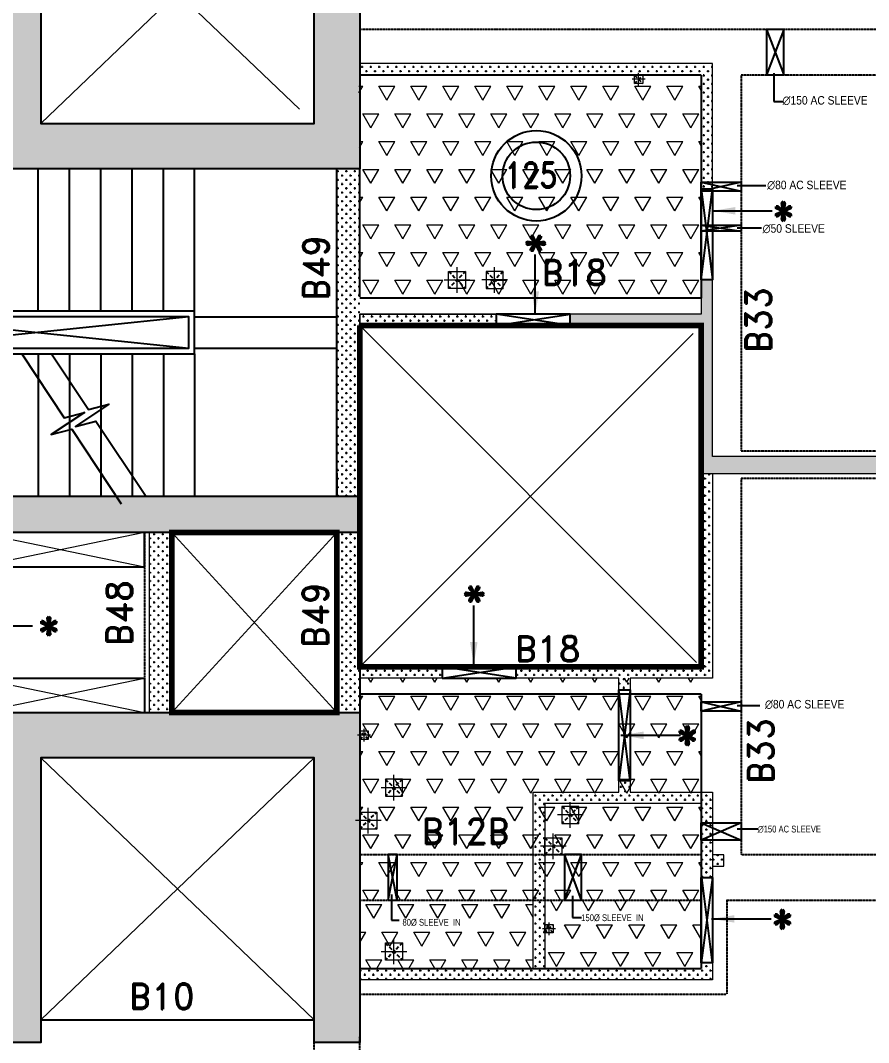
# Model space of a CAD drawing. Header units: millimetres. Extents: x 2061841 to 105821645, y -77612 to 48520811.
# Drawn here: x 2452375 to 2459825, y 14425 to 23405 of the extents above; entities that cross this region are included whole.
import ezdxf

# ---------------------------------------------------------------- set-up
doc = ezdxf.new("R2010")
doc.units = ezdxf.units.MM
doc.header["$LTSCALE"] = 10
doc.header["$MEASUREMENT"] = 0
for name, pattern in [('$0$HIDDEN', [0.375, 0.25, -0.125]), ('HIDDEN2', [4.7625, 3.175, -1.5875]), ('Typical & Refuge$0$HIDDEN', [0.375, 0.25, -0.125])]:
    doc.linetypes.add(name, pattern=pattern)
for name, color, linetype, lineweight in [('0-PL-DP CUTOUT', 32, 'Continuous', 9), ('s-opening text', 4, 'Continuous', 9), ('vin nonstrwall', 3, 'Continuous', 9), ('VIN SUNK HATCH', 8, 'Continuous', 0), ('VIN-OPENING', 6, 'Continuous', 9), ('VIN_COLUMN HATCH', 33, 'Continuous', 20), ('VIN_CUT OUT', 6, 'Continuous', 9)]:
    doc.layers.add(name, color=color, linetype=linetype, lineweight=lineweight)
for name, color, linetype in [('A-Arrows', 8, 'Continuous'), ('A-Beam-1', 2, 'Continuous'), ('A-Comments', 30, 'Continuous'), ('A-FLOR-HIDN', 8, 'HIDDEN2'), ('A-HATCH', 8, 'Continuous'), ('BEAM NO', 2, 'Continuous'), ('S-OPENING', 6, 'Continuous'), ('SLEEVE 150 NEW', 51, 'Continuous'), ('Typical & Refuge$0$A-Plan-CutCross', 8, 'Typical & Refuge$0$HIDDEN'), ('Typical & Refuge$0$A-Plan-Railing', 6, 'Continuous'), ('Typical & Refuge$0$A-Plan-Stair', 8, 'Continuous'), ('VIN_BEAM', 4, 'Continuous'), ('VIN_COLUMN', 1, 'Continuous'), ('VIN_SLAB THK', 2, 'Continuous')]:
    doc.layers.add(name, color=color, linetype=linetype)
doc.styles.add('200', font='romand.shx', dxfattribs={"width": 0.8, "height": 225})
doc.styles.add('IMR', font='arial.ttf', dxfattribs={"width": 0.8, "height": 300})
doc.styles.add('KCP', font='', dxfattribs={"width": 0.9, "height": 200})
doc.styles.add('MAH', font='romand.shx', dxfattribs={"height": 210})
doc.styles.add('RT', font='romant.shx', dxfattribs={"height": 250})
doc.styles.add('ST', font='romand.shx', dxfattribs={"height": 4})
doc.styles.add('WD-50', font='ARIALN.TTF', dxfattribs={"height": 150})
doc.styles.get('KCP').set_extended_font_data('Bahnschrift')
doc.dimstyles.new('GR1', dxfattribs={"dimtxt": 225, "dimasz": 125, "dimexe": 125, "dimexo": 100, "dimgap": 50, "dimtad": 1, "dimdec": 0, "dimzin": 3, "dimdsep": 46, "dimtxsty": '200', "dimblk1": 'OBLIQUE', "dimblk2": 'OBLIQUE', "dimsah": 1, "dimcen": 0.0625, "dimdle": 125, "dimclrd": 3, "dimclre": 3, "dimclrt": 2, "dimadec": 0, "dimazin": 0, "dimtfac": 1, "dimtdec": 0, "dimtix": 1, "dimtmove": 0, "dimatfit": 3, "dimfxl": 1, "dimtolj": 1, "dimtzin": 0, "dimarcsym": 0})
doc.dimstyles.new('wd-50', dxfattribs={"dimtxt": 90, "dimasz": 50, "dimexe": 35, "dimexo": 50, "dimgap": 25, "dimtad": 1, "dimrnd": 5, "dimzin": 12, "dimdsep": 46, "dimtxsty": 'WD-50', "dimblk": 'ARCHTICK', "dimblk2": 'ARCHTICK', "dimcen": 50, "dimdle": 35, "dimclrd": 5, "dimclre": 5, "dimclrt": 4, "dimadec": 0, "dimazin": 0, "dimtfac": 1, "dimtmove": 1, "dimatfit": 2, "dimfxl": 1, "dimtolj": 1, "dimtzin": 12, "dimlwd": -1, "dimlwe": -1, "dimarcsym": 0})
pattern_1 = [(60, (1672873.74, -43545.7), (-140.625, 243.569645), [140.625, -140.625]), (120, (1672873.74, -43545.7), (-281.25, 2e-07), [140.625, -140.625]), (0, (1672803.42, -43423.93), (140.625, 243.569645), [140.625, -140.625])]
pattern_2 = [(0, (-3646.26, 480.236), (37.5, 37.5), [18.75, -56.25]), (90, (-3636.886, 470.86), (-37.5, 37.5), [18.75, -56.25])]

# ---------------------------------------------------------------- blocks, each defined once
blk = doc.blocks.new('_Oblique')
at = {"color": 0, "linetype": 'ByBlock', "lineweight": -2}
blk.add_line((-0.5, -0.5), (0.5, 0.5), dxfattribs=at)
blk = doc.blocks.new('_ArchTick')
at = {"color": 0, "linetype": 'ByBlock', "const_width": 0.15}
blk.add_lwpolyline([(-0.5, -0.5), (0.5, 0.5)], dxfattribs=at)

msp = doc.modelspace()

# ---------------------------------------------------------------- hatches: boundary and pattern name
at = {"layer": 'A-Comments'}
h = msp.add_hatch(dxfattribs=at)
h.set_pattern_fill('HONEY', color=81, scale=200)
h.set_pattern_definition([(0, (-2791199.454, -285881.068), (37.5, 21.650635095), [25, -50]), (120, (-2791199.454, -285881.068), (-37.5, 21.650635095), [25, -50]), (60, (-2791199.454, -285881.068), (8e-15, 43.30127019), [-50, 25])])
edge = h.paths.add_edge_path()
edge.add_line((2452650.5, 38975.2), (2452750.5, 38975.2))
edge.add_line((2452750.5, 38975.2), (2452750.5, 40275.2))
edge.add_arc((2453150.5, 40275.2), 400, 89.99999, 179.99991, ccw=False)
edge.add_line((2453150.5, 40675.2), (2464305.5, 40675.2))
edge.add_arc((2464305.5, 39775.2), 900, 0, 90, ccw=False)
edge.add_line((2465205.5, 39775.2), (2465205.5, 22925.2))
edge.add_line((2465205.5, 22925.2), (2465305.5, 22925.2))
edge.add_line((2465305.5, 22925.2), (2465305.5, 39775.2))
edge.add_arc((2464305.5, 39775.2), 1000, 0, 90)
edge.add_line((2464305.5, 40775.2), (2453150.5, 40775.2))
edge.add_arc((2453150.5, 40275.2), 500, 90, 179.99992)
edge.add_line((2452650.5, 40275.2), (2452650.5, 38975.2))
h = msp.add_hatch(dxfattribs=at)
h.set_pattern_fill('HONEY', color=81, scale=200)
h.set_pattern_definition([(0, (-2791199.454, -285881.068), (37.5, 21.650635095), [25, -50]), (120, (-2791199.454, -285881.068), (-37.5, 21.650635095), [25, -50]), (60, (-2791199.454, -285881.068), (8e-15, 43.30127019), [-50, 25])])
edge = h.paths.add_edge_path()
edge.add_line((2452650.5, 38975.2), (2452750.5, 38975.2))
edge.add_line((2452750.5, 38975.2), (2452750.5, 40275.2))
edge.add_arc((2453150.5, 40275.2), 400, 89.99999, 179.99991, ccw=False)
edge.add_line((2453150.5, 40675.2), (2464305.5, 40675.2))
edge.add_arc((2464305.5, 39775.2), 900, 0, 90, ccw=False)
edge.add_line((2465205.5, 39775.2), (2465205.5, 22925.2))
edge.add_line((2465205.5, 22925.2), (2465305.5, 22925.2))
edge.add_line((2465305.5, 22925.2), (2465305.5, 39775.2))
edge.add_arc((2464305.5, 39775.2), 1000, 0, 90)
edge.add_line((2464305.5, 40775.2), (2453150.5, 40775.2))
edge.add_arc((2453150.5, 40275.2), 500, 90, 179.99992)
edge.add_line((2452650.5, 40275.2), (2452650.5, 38975.2))
h = msp.add_hatch(dxfattribs=at)
h.set_pattern_fill('HONEY', color=8, scale=200)
h.set_pattern_definition([(0, (-2567435.446, -190624.363), (37.5, 21.65063509), [25, -50]), (120, (-2567435.446, -190624.363), (-37.5, 21.65063509), [25, -50]), (60, (-2567435.446, -190624.363), (8e-15, 43.30127019), [-50, 25])])
h.paths.add_polyline_path([(2455255.5, 2200.3), (2455355.5, 2200.3), (2455355.5, 1175.2, 0.414213), (2455755.5, 775.2), (2464305.5, 775.2, 0.414214), (2465205.5, 1675.2), (2465205.5, 22925.2), (2465305.5, 22925.2), (2465305.5, 1675.2, -0.414214), (2464305.5, 675.2), (2455755.5, 675.2, -0.414213), (2455255.5, 1175.2)])
at = {"layer": 'vin nonstrwall'}
h = msp.add_hatch(dxfattribs=at)
h.set_pattern_fill('CROSS', color=256, scale=150)
h.set_pattern_definition([(0, (-24131.92, 22922.31), (37.5, 37.5), [18.75, -56.25]), (90, (-24122.545, 22912.936), (-37.5, 37.5), [18.75, -56.25])])
h.paths.add_polyline_path([(2458455.5, 21925.3), (2458455.5, 23025.3), (2455355.5, 23025.3), (2455355.5, 22925.3), (2458355.5, 22925.3), (2458355.5, 21925.3), (2458455.5, 21925.3)])
h = msp.add_hatch(dxfattribs=at)
h.set_pattern_fill('CROSS', color=256, scale=150)
h.set_pattern_definition(pattern_2)
h.paths.add_polyline_path([(2455355.5, 19225.3), (2455155.5, 19225.3), (2455155.5, 22100.3), (2455355.5, 22100.3)])
h = msp.add_hatch(dxfattribs=at)
h.set_pattern_fill('CROSS', color=256, scale=150)
h.set_pattern_definition(pattern_2)
h.paths.add_polyline_path([(2463410.5, 20175.3), (2463410.5, 19575.3), (2458455.5, 19575.3), (2458455.5, 20825.3), (2458455.5, 20825.3), (2458455.5, 21125.3), (2458355.5, 21125.3), (2458355.5, 20825.3), (2457200.5, 20825.3), (2457200.5, 20725.3), (2458355.5, 20725.3), (2458355.5, 19425.3), (2463510.5, 19425.3), (2463510.5, 20175.3)])
h = msp.add_hatch(dxfattribs=at)
h.set_pattern_fill('CROSS', color=256, scale=150)
h.set_pattern_definition(pattern_2)
h.paths.add_polyline_path([(2455355.5, 20725.3), (2456550.5, 20725.3), (2456550.5, 20825.3), (2455355.5, 20825.3), (2455355.5, 20725.3)])
h = msp.add_hatch(dxfattribs=at)
h.set_pattern_fill('CROSS', color=256, scale=150)
h.set_pattern_definition(pattern_2)
h.paths.add_polyline_path([(2458355.5, 19425.3), (2458455.5, 19425.3), (2458455.5, 17625.3), (2457730.5, 17625.3), (2457730.5, 17525.3), (2457630.5, 17525.3), (2457630.5, 17625.3), (2456730.5, 17625.3), (2456730.5, 17725.3), (2458355.5, 17725.3)])
h = msp.add_hatch(dxfattribs=at)
h.set_pattern_fill('CROSS', color=256, scale=150)
h.set_pattern_definition(pattern_2)
h.paths.add_polyline_path([(2453505.5, 17325.3), (2453705.5, 17325.3), (2453705.5, 18905.3), (2453505.5, 18905.3)])
h = msp.add_hatch(dxfattribs=at)
h.set_pattern_fill('CROSS', color=256, scale=150)
h.set_pattern_definition(pattern_2)
h.paths.add_polyline_path([(2455155.5, 17325.3), (2455355.5, 17325.3), (2455355.5, 18905.3), (2455155.5, 18905.3)])
h = msp.add_hatch(dxfattribs=at)
h.set_pattern_fill('CROSS', color=256, scale=150)
h.set_pattern_definition(pattern_2)
h.paths.add_polyline_path([(2455355.5, 17725.3), (2456080.5, 17725.3), (2456080.5, 17625.3), (2455355.5, 17625.3)])
h = msp.add_hatch(dxfattribs=at)
h.set_pattern_fill('CROSS', color=256, scale=150)
h.set_pattern_definition([(0, (-40796.55, 68383.67), (37.5, 37.5), [18.75, -56.25]), (90, (-40787.174, 68374.296), (-37.5, 37.5), [18.75, -56.25])])
h.paths.add_polyline_path([(2455355.5, 14975.3), (2455355.5, 15075.3), (2456880.5, 15075.3), (2456880.5, 16625.3), (2457630.5, 16625.3), (2457630.5, 16725.3), (2457730.5, 16725.3), (2457730.5, 16625.3), (2458455.5, 16625.3), (2458455.5, 16075.3), (2458455.4, 16075.3), (2458455.4, 15975.3), (2458455.5, 15975.3), (2458455.5, 15875.2), (2458355.5, 15875.2), (2458355.5, 16525.3), (2456980.5, 16525.3), (2456980.5, 15075.3), (2458355.5, 15075.3), (2458355.5, 15125.3), (2458455.5, 15125.3), (2458455.5, 14975.3)])
h = msp.add_hatch(dxfattribs=at)
h.set_pattern_fill('CROSS', color=256, scale=150)
h.set_pattern_definition([(0, (-25546.553, 68383.635), (37.5, 37.5), [18.75, -56.25]), (90, (-25537.178, 68374.26), (-37.5, 37.5), [18.75, -56.25])])
h.paths.add_polyline_path([(2458455.5, 15975.3), (2458555.4, 15975.3), (2458555.4, 16075.3), (2458455.5, 16075.3), (2458455.5, 15975.3)])
at = {"layer": 'VIN SUNK HATCH'}
h = msp.add_hatch(dxfattribs=at)
h.set_pattern_fill('TRIANG', color=8, scale=750, angle=180)
h.set_pattern_definition(pattern_1)
edge = h.paths.add_edge_path()
edge.add_line((2458355.5, 22925.3), (2455347, 22922.4))
edge.add_line((2455347, 22922.4), (2455364, 20977.2))
edge.add_line((2455364, 20977.2), (2458355.5, 20971.2))
edge.add_line((2458355.5, 20971.2), (2458355.5, 22916.7))
h = msp.add_hatch(dxfattribs=at)
h.set_pattern_fill('TRIANG', color=8, scale=750, angle=180)
h.set_pattern_definition(pattern_1)
h.paths.add_polyline_path([(2458355.5, 15675.3), (2458355.5, 17626.4), (2455355.4, 17626.1), (2455372.4, 15675.3)])
h = msp.add_hatch(dxfattribs=at)
h.set_pattern_fill('TRIANG', color=8, scale=750)
h.set_pattern_definition([(60, (847994.49, -195658), (-140.625, 243.569645), [140.625, -140.625]), (120, (847994.49, -195658), (-281.25, 2e-07), [140.625, -140.625]), (0, (847924.17, -195536.22), (140.625, 243.569645), [140.625, -140.625])])
h.paths.add_polyline_path([(2455355.5, 15676.4), (2456880.5, 15676.4), (2456880.5, 15427.7), (2456880.5, 15075.3), (2455355.5, 15075.3)])
h = msp.add_hatch(dxfattribs=at)
h.set_pattern_fill('TRIANG', color=8, scale=750)
h.set_pattern_definition([(60, (9928.74, 480.24), (-140.625, 243.569645), [140.625, -140.625]), (120, (9928.74, 480.24), (-281.25, 2e-07), [140.625, -140.625]), (0, (9858.43, 602.02), (140.625, 243.569645), [140.625, -140.625])])
h.paths.add_polyline_path([(2458355.5, 15075.3), (2456980.5, 15075.3), (2456980.5, 15676.4), (2458355.5, 15676.4)])
at = {"layer": 'VIN_COLUMN HATCH'}
h = msp.add_hatch(color=256, dxfattribs=at)
h.dxf.hatch_style = 1
h.paths.add_polyline_path([(2455355.5, 25000.3), (2455355.5, 22100.3), (2452155.5, 22100.3), (2452155.5, 25000.3), (2452555.5, 25000.3), (2452555.5, 22500.3), (2454955.5, 22500.3), (2454955.5, 25000.3)])
h = msp.add_hatch(color=256, dxfattribs=at)
h.dxf.hatch_style = 1
h.paths.add_polyline_path([(2455355.5, 19225.3), (2455355.5, 18905.3), (2451905.5, 18905.3), (2451905.5, 19025.3), (2451755.5, 19025.3), (2451755.5, 19225.3)])
h = msp.add_hatch(color=256, dxfattribs=at)
h.dxf.hatch_style = 1
h.paths.add_polyline_path([(2452155.5, 14425.3), (2452155.5, 17325.3), (2455355.5, 17325.3), (2455355.5, 14425.3), (2454955.5, 14425.3), (2454955.5, 16925.3), (2452555.5, 16925.3), (2452555.5, 14425.3)])

# ---------------------------------------------------------------- linework, layer by layer
at = {"layer": '0-PL-DP CUTOUT', "color": 32, "ltscale": 15, "extrusion": (-2.01816e-08, 8.41183e-09, 1)}
for p, q in [((2457805.5, 22831.5, -643584.3), (2457805.5, 22944, -643584.3)), ((2457861.7, 22887.7, -643584.3), (2457749.2, 22887.7, -643584.3)), ((2455430.5, 16262.8, -643584.3), (2455430.5, 16487.8, -643584.3)), ((2455543, 16375.3, -643584.3), (2455318, 16375.3, -643584.3)), ((2457055.5, 16037.8, -643584.3), (2457055.5, 16262.8, -643584.3)), ((2457168, 16150.3, -643584.3), (2456943, 16150.3, -643584.3))]:
    msp.add_line(p, q, dxfattribs=at)
at = {"layer": '0-PL-DP CUTOUT', "color": 32, "ltscale": 15, "extrusion": (8.41183e-09, 2.01816e-08, 1)}
for p, q in [((2456210.5, 21012.7, -643584.3), (2456210.5, 21237.7, -643584.3)), ((2456098, 21125.2, -643584.3), (2456323, 21125.2, -643584.3)), ((2455655.5, 15112.8, -643584.3), (2455655.5, 15337.8, -643584.3)), ((2455543, 15225.3, -643584.3), (2455768, 15225.3, -643584.3))]:
    msp.add_line(p, q, dxfattribs=at)
at = {"layer": '0-PL-DP CUTOUT', "color": 32, "ltscale": 15, "extrusion": (-8.41183e-09, 2.01816e-08, 1)}
for p, q in [((2456539.9, 21012.7, -643584.3), (2456539.9, 21237.7, -643584.3)), ((2456652.4, 21125.2, -643584.3), (2456427.4, 21125.2, -643584.3)), ((2455655.5, 16552, -643584.3), (2455655.5, 16777, -643584.3)), ((2455768, 16664.5, -643584.3), (2455543, 16664.5, -643584.3)), ((2457205.5, 16312.7, -643584.3), (2457205.5, 16537.7, -643584.3)), ((2457318, 16425.2, -643584.3), (2457093, 16425.2, -643584.3))]:
    msp.add_line(p, q, dxfattribs=at)
at = {"layer": '0-PL-DP CUTOUT', "color": 32, "ltscale": 15, "extrusion": (-8.41183e-09, -2.01816e-08, 1)}
for p, q in [((2455393, 17181.5, -643584.3), (2455393, 17069, -643584.3)), ((2455449.2, 17125.3, -643584.3), (2455336.7, 17125.3, -643584.3)), ((2457018, 15481.5, -643584.3), (2457018, 15369, -643584.3)), ((2457074.2, 15425.3, -643584.3), (2456961.7, 15425.3, -643584.3))]:
    msp.add_line(p, q, dxfattribs=at)
at = {"layer": '0-PL-DP CUTOUT', "color": 32, "extrusion": (-2.01816e-08, 8.41183e-09, 1), "elevation": -643584.3}
for points in [[(2457768, 22925.2), (2457843, 22925.2), (2457843, 22850.2), (2457768, 22850.2)], [(2455355.5, 16450.3), (2455505.5, 16450.3), (2455505.5, 16300.3), (2455355.5, 16300.3)], [(2456980.5, 16225.3), (2457130.5, 16225.3), (2457130.5, 16075.3), (2456980.5, 16075.3)]]:
    msp.add_lwpolyline(points, close=True, dxfattribs=at)
at = {"layer": '0-PL-DP CUTOUT', "color": 32, "extrusion": (8.41183e-09, 2.01816e-08, 1), "elevation": -643584.3}
for points in [[(2456285.5, 21200.3), (2456285.5, 21050.3), (2456135.5, 21050.3), (2456135.5, 21200.3)], [(2455730.5, 15300.3), (2455730.5, 15150.3), (2455580.5, 15150.3), (2455580.5, 15300.3)]]:
    msp.add_lwpolyline(points, close=True, dxfattribs=at)
at = {"layer": '0-PL-DP CUTOUT', "color": 32, "extrusion": (-8.41183e-09, 2.01816e-08, 1), "elevation": -643584.3}
for points in [[(2456464.9, 21200.3), (2456464.9, 21050.3), (2456614.9, 21050.3), (2456614.9, 21200.3)], [(2455580.5, 16739.5), (2455580.5, 16589.5), (2455730.5, 16589.5), (2455730.5, 16739.5)], [(2457130.5, 16500.2), (2457130.5, 16350.2), (2457280.5, 16350.2), (2457280.5, 16500.2)]]:
    msp.add_lwpolyline(points, close=True, dxfattribs=at)
at = {"layer": '0-PL-DP CUTOUT', "color": 32, "extrusion": (-8.41183e-09, -2.01816e-08, 1), "elevation": -643584.3}
for points in [[(2455355.5, 17087.8), (2455355.5, 17162.8), (2455430.5, 17162.8), (2455430.5, 17087.8)], [(2456980.5, 15387.8), (2456980.5, 15462.8), (2457055.5, 15462.8), (2457055.5, 15387.8)]]:
    msp.add_lwpolyline(points, close=True, dxfattribs=at)
at = {"layer": 'A-Arrows', "color": 3, "elevation": -643584.3}
for points in [[(2452387.1, 20475.3), (2452759.2, 19914.2), (2452938.6, 19961.2), (2452646.2, 19767.2), (2452825.6, 19814.2), (2453260.5, 19158.4)], [(2452647, 20475.3), (2452971.6, 19985.9), (2453151, 20032.8), (2452858.5, 19838.9), (2453037.9, 19885.8), (2453472.9, 19230)]]:
    msp.add_lwpolyline(points, dxfattribs=at)
at = {"layer": 'A-Beam-1'}
msp.add_line((2453465.5, 17625.3, -643584.3), (2453465.5, 17325.3, -643584.3), dxfattribs=at)
at = {"layer": 'A-FLOR-HIDN', "color": 32, "extrusion": (-2.01816e-08, 8.41183e-09, 1)}
for p, q in [((2457768, 22925.2, -643584.3), (2457843, 22850.2, -643584.3)), ((2457768, 22850.2, -643584.3), (2457843, 22925.2, -643584.3)), ((2455355.5, 16450.3, -643584.3), (2455505.5, 16300.3, -643584.3)), ((2455355.5, 16300.3, -643584.3), (2455505.5, 16450.3, -643584.3)), ((2456980.5, 16225.3, -643584.3), (2457130.5, 16075.3, -643584.3)), ((2456980.5, 16075.3, -643584.3), (2457130.5, 16225.3, -643584.3))]:
    msp.add_line(p, q, dxfattribs=at)
at = {"layer": 'A-FLOR-HIDN', "color": 32, "extrusion": (8.41183e-09, 2.01816e-08, 1)}
for p, q in [((2456285.5, 21200.2, -643584.3), (2456135.5, 21050.2, -643584.3)), ((2456135.5, 21200.2, -643584.3), (2456285.5, 21050.2, -643584.3)), ((2455730.5, 15300.3, -643584.3), (2455580.5, 15150.3, -643584.3)), ((2455580.5, 15300.3, -643584.3), (2455730.5, 15150.3, -643584.3))]:
    msp.add_line(p, q, dxfattribs=at)
at = {"layer": 'A-FLOR-HIDN', "color": 32, "extrusion": (-8.41183e-09, 2.01816e-08, 1)}
for p, q in [((2456464.9, 21200.2, -643584.3), (2456614.9, 21050.2, -643584.3)), ((2456614.9, 21200.2, -643584.3), (2456464.9, 21050.2, -643584.3)), ((2455580.5, 16739.5, -643584.3), (2455730.5, 16589.5, -643584.3)), ((2455730.5, 16739.5, -643584.3), (2455580.5, 16589.5, -643584.3)), ((2457130.5, 16500.2, -643584.3), (2457280.5, 16350.2, -643584.3)), ((2457280.5, 16500.2, -643584.3), (2457130.5, 16350.2, -643584.3))]:
    msp.add_line(p, q, dxfattribs=at)
at = {"layer": 'A-FLOR-HIDN', "color": 32, "extrusion": (-8.41183e-09, -2.01816e-08, 1)}
for p, q in [((2455355.5, 17087.8, -643584.3), (2455430.5, 17162.8, -643584.3)), ((2455430.5, 17087.8, -643584.3), (2455355.5, 17162.8, -643584.3)), ((2456980.5, 15387.8, -643584.3), (2457055.5, 15462.8, -643584.3)), ((2457055.5, 15387.8, -643584.3), (2456980.5, 15462.8, -643584.3))]:
    msp.add_line(p, q, dxfattribs=at)
at = {"layer": 'A-HATCH', "const_width": 50, "elevation": -643584.3}
for points in [[(2455355.5, 20725.5), (2458355.5, 20725.3), (2458355.5, 17725.3), (2455355.5, 17725.3), (2455355.5, 20725.3)], [(2453705.5, 17325.3), (2453705.5, 18905.3), (2455155.5, 18905.3), (2455155.5, 17325.3), (2453705.5, 17325.3)]]:
    msp.add_lwpolyline(points, dxfattribs=at)
at = {"layer": 'S-OPENING'}
for p, q in [((2458355.5, 21925.3, -643584.3), (2458455.5, 21125.3, -643584.3)), ((2458355.5, 21125.3, -643584.3), (2458455.5, 21925.3, -643584.3)), ((2457205.5, 20725.3, -643584.3), (2456555.5, 20825.3, -643584.3)), ((2456555.5, 20725.3, -643584.3), (2457205.5, 20825.3, -643584.3)), ((2456080.5, 17625.3, -643584.3), (2456730.5, 17725.3, -643584.3)), ((2456730.5, 17625.3, -643584.3), (2456080.5, 17725.3, -643584.3)), ((2452005.5, 17625.3, -643584.3), (2453465.5, 17625.3, -643584.3)), ((2457730.5, 16725.3, -643584.3), (2457630.5, 17525.3, -643584.3)), ((2457730.5, 17525.3, -643584.3), (2457630.5, 16725.3, -643584.3)), ((2458455.5, 15875.2, -643584.3), (2458355.5, 15125.3, -643584.3)), ((2458455.5, 15125.3, -643584.3), (2458361.7, 15875.2, -643584.3))]:
    msp.add_line(p, q, dxfattribs=at)
at = {"layer": 'S-OPENING', "elevation": -643584.3}
for points in [[(2458355.5, 21925.3), (2458455.5, 21925.3), (2458455.5, 21125.3), (2458355.5, 21125.3)], [(2456555.5, 20725.3), (2457205.5, 20725.3), (2457205.5, 20825.3), (2456555.5, 20825.3)], [(2452005.5, 18605.3), (2453465.5, 18605.3), (2453465.5, 18905.3), (2452005.5, 18905.3)], [(2456080.5, 17625.3), (2456730.5, 17625.3), (2456730.5, 17725.3), (2456080.5, 17725.3)], [(2457630.5, 17525.3), (2457730.5, 17525.3), (2457730.5, 16725.3), (2457630.5, 16725.3)], [(2458355.5, 15875.2), (2458455.5, 15875.2), (2458455.5, 15125.3), (2458355.5, 15125.3)]]:
    msp.add_lwpolyline(points, close=True, dxfattribs=at)
at = {"layer": 'SLEEVE 150 NEW'}
for p, q in [((2459079.7, 23326.2, -643584.3), (2458929.7, 23326.2, -643584.3)), ((2458929.7, 23326.2, -643584.3), (2459079.7, 22926.2, -643584.3)), ((2459079.7, 23326.2, -643584.3), (2458929.7, 22926.2, -643584.3)), ((2459054.7, 23326.2, -643584.3), (2458954.7, 23326.2, -643584.3)), ((2458354.7, 21985, -643584.3), (2458705.5, 21905, -643584.3)), ((2458705.5, 21985, -643584.3), (2458354.7, 21905, -643584.3)), ((2458354.7, 21605, -643584.3), (2458705.5, 21555, -643584.3)), ((2458705.5, 21605, -643584.3), (2458354.7, 21555, -643584.3)), ((2458705.5, 17417.9, -643584.3), (2458354.7, 17337.9, -643584.3)), ((2458354.7, 17417.9, -643584.3), (2458705.5, 17337.9, -643584.3)), ((2458354.7, 16354.6, -643584.3), (2458705.5, 16204.6, -643584.3)), ((2458705.5, 16354.6, -643584.3), (2458354.7, 16204.6, -643584.3)), ((2455684.7, 15677.3, -643585.4), (2455604.7, 16077.3, -643585.4)), ((2455604.7, 15677.3, -643585.4), (2455684.7, 16077.3, -643585.4)), ((2457304.7, 15677.3, -643584.3), (2457154.7, 16077.3, -643584.3)), ((2457154.7, 15677.3, -643584.3), (2457304.7, 16077.3, -643584.3))]:
    msp.add_line(p, q, dxfattribs=at)
for points, elevation in [([(2459079.7, 23326.2), (2458929.7, 23326.2), (2458929.7, 22926.1), (2459079.7, 22926.1)], -643584.3), ([(2458354.7, 21905), (2458354.7, 21985), (2458705.5, 21985), (2458705.5, 21905)], -643584.3), ([(2458354.7, 21555), (2458354.7, 21605), (2458705.5, 21605), (2458705.5, 21555)], -643584.3), ([(2458354.7, 17337.9), (2458354.7, 17417.9), (2458705.5, 17417.9), (2458705.5, 17337.9)], -643584.3), ([(2458354.7, 16204.6), (2458354.7, 16354.6), (2458705.5, 16354.6), (2458705.5, 16204.6)], -643584.3), ([(2455604.7, 15677.3), (2455684.7, 15677.3), (2455684.7, 16077.3), (2455604.7, 16077.3)], -643585.4), ([(2457154.7, 15677.3), (2457304.7, 15677.3), (2457304.7, 16077.3), (2457154.7, 16077.3)], -643584.3)]:
    msp.add_lwpolyline(points, close=True, dxfattribs=dict(at, elevation=elevation))
at = {"layer": 'Typical & Refuge$0$A-Plan-CutCross', "color": 3, "linetype": 'Continuous'}
for p, q in [((2453855.5, 20800.3, -643584.3), (2451205.5, 20525.3, -643584.3)), ((2451205.5, 20800.3, -643584.3), (2453855.5, 20525.3, -643584.3))]:
    msp.add_line(p, q, dxfattribs=at)
at = {"layer": 'Typical & Refuge$0$A-Plan-Railing', "color": 3, "elevation": -643584.3}
for points in [[(2451155.5, 20475.3), (2453905.5, 20475.3), (2453905.5, 20850.3), (2451155.5, 20850.3)], [(2451205.5, 20525.3), (2453855.5, 20525.3), (2453855.5, 20800.3), (2451205.5, 20800.3)]]:
    msp.add_lwpolyline(points, close=True, dxfattribs=at)
at = {"layer": 'Typical & Refuge$0$A-Plan-Stair', "color": 3}
for p, q in [((2452530.5, 20850.3, -643584.3), (2452530.5, 22100.3, -643584.3)), ((2452805.5, 20850.3, -643584.3), (2452805.5, 22100.3, -643584.3)), ((2453080.5, 20850.3, -643584.3), (2453080.5, 22100.3, -643584.3)), ((2453355.5, 20850.3, -643584.3), (2453355.5, 22100.3, -643584.3)), ((2453630.5, 20850.3, -643584.3), (2453630.5, 22100.3, -643584.3)), ((2453905.5, 20850.3, -643584.3), (2453905.5, 22100.3, -643584.3)), ((2453905.5, 20800.3, -643584.3), (2455155.5, 20800.3, -643584.3)), ((2452530.5, 20475.3, -643584.3), (2452530.5, 19225.3, -643584.3)), ((2452805.5, 20475.3, -643584.3), (2452805.5, 19225.3, -643584.3)), ((2453080.5, 20475.3, -643584.3), (2453080.5, 19225.3, -643584.3)), ((2453355.5, 20475.3, -643584.3), (2453355.5, 19225.3, -643584.3)), ((2453630.5, 20475.3, -643584.3), (2453630.5, 19225.3, -643584.3)), ((2453905.5, 20525.3, -643584.3), (2455155.5, 20525.3, -643584.3)), ((2453905.5, 20475.3, -643584.3), (2453905.5, 19225.3, -643584.3))]:
    msp.add_line(p, q, dxfattribs=at)
at = {"layer": 'vin nonstrwall'}
msp.add_line((2458361.8, 15875.3, -643584.3), (2458455.5, 15875.3, -643584.3), dxfattribs=at)
at = {"layer": 'vin nonstrwall', "elevation": -643584.3}
for points in [[(2458455.5, 21925.3), (2458455.5, 23025.3), (2455355.5, 23025.3), (2455355.5, 22925.3), (2458355.5, 22925.3), (2458355.5, 21925.3)], [(2458355.5, 19425.3), (2463505.5, 19425.3), (2463505.5, 20175.3), (2463405.5, 20175.3), (2463405.5, 19575.3), (2458455.5, 19575.3), (2458455.5, 21125.3), (2458355.5, 21125.3), (2458355.5, 20825.3), (2457205.5, 20825.3), (2457205.5, 20725.3), (2458355.5, 20725.3)], [(2455355.5, 20725.3), (2456555.5, 20725.3), (2456555.5, 20825.3), (2455355.5, 20825.3)], [(2456375.5, 20825.3), (2456555.5, 20825.3), (2456555.5, 20725.3), (2455355.5, 20725.3), (2455355.5, 20825.3), (2456355.5, 20825.3)], [(2455355.5, 20725.3), (2456555.5, 20725.3), (2456555.5, 20825.3), (2455355.5, 20825.3)], [(2458355.5, 19425.3), (2458455.5, 19425.3), (2458455.5, 17625.3), (2457730.5, 17625.3), (2457730.5, 17525.3), (2457630.5, 17525.3), (2457630.5, 17625.3), (2456730.5, 17625.3), (2456730.5, 17725.3), (2458355.5, 17725.3)], [(2458355.5, 19425.3), (2458455.5, 19425.3), (2458455.5, 17625.3), (2457730.5, 17625.3), (2457730.5, 17525.3), (2457630.5, 17525.3), (2457630.5, 17625.3), (2456730.5, 17625.3), (2456730.5, 17725.3), (2458355.5, 17725.3)], [(2453505.5, 17325.3), (2453705.5, 17325.3), (2453705.5, 18905.3), (2453505.5, 18905.3)], [(2455155.5, 17325.3), (2455355.5, 17325.3), (2455355.5, 18905.3), (2455155.5, 18905.3)], [(2455355.5, 17725.3), (2456080.5, 17725.3), (2456080.5, 17625.3), (2455355.5, 17625.3)], [(2458455.5, 15975.3), (2458555.4, 15975.3), (2458555.4, 16075.3), (2458455.5, 16075.3)]]:
    msp.add_lwpolyline(points, close=True, dxfattribs=at)
msp.add_lwpolyline([(2455355.5, 14975.3), (2455355.5, 15075.3), (2456880.5, 15075.3), (2456880.5, 16625.3), (2457630.5, 16625.3), (2457630.5, 16725.3), (2457730.5, 16725.3), (2457730.5, 16625.3), (2458455.5, 16625.3), (2458455.5, 16075.3), (2458455.4, 16075.3), (2458455.4, 15975.3), (2458455.5, 15975.3), (2458455.5, 15875.2), (2458355.5, 15875.2), (2458355.5, 16525.3), (2456980.5, 16525.3), (2456980.5, 15075.3), (2458355.5, 15075.3), (2458355.5, 15125.3), (2458455.5, 15125.3), (2458455.5, 14975.3), (2455355.5, 14975.3)], dxfattribs=at)
at = {"layer": 'VIN-OPENING'}
for p, q in [((2456555.5, 20825.3, -643584.3), (2457205.5, 20725.3, -643584.3)), ((2456555.5, 20725.3, -643584.3), (2457205.5, 20825.3, -643584.3)), ((2456080.5, 17725.3, -643584.3), (2456730.5, 17625.3, -643584.3)), ((2456080.5, 17625.3, -643584.3), (2456730.5, 17725.3, -643584.3))]:
    msp.add_line(p, q, dxfattribs=at)
at = {"layer": 'VIN-OPENING', "elevation": -643584.3}
for points in [[(2456555.5, 20725.3), (2457205.5, 20725.3), (2457205.5, 20825.3), (2456555.5, 20825.3)], [(2456080.5, 17625.3), (2456730.5, 17625.3), (2456730.5, 17725.3), (2456080.5, 17725.3)]]:
    msp.add_lwpolyline(points, close=True, dxfattribs=at)
at = {"layer": 'VIN_BEAM', "linetype": '$0$HIDDEN'}
for p, q in [((2462460.5, 23325.3, -643584.3), (2455355.5, 23325.3, -643584.3)), ((2458355.5, 22925.3, -643584.3), (2458355.5, 20967.2, -643584.3)), ((2462455.5, 22925.3, -643584.3), (2458705.5, 22925.3, -643584.3)), ((2458705.5, 22925.3, -643584.3), (2458705.5, 19619.8, -643584.3)), ((2462905.5, 19619.8, -643584.3), (2458705.5, 19619.8, -643584.3)), ((2462905.5, 19379.8, -643584.3), (2458705.5, 19379.8, -643584.3)), ((2458705.5, 19379.8, -643584.3), (2458705.5, 16076.4, -643584.3)), ((2453465.5, 18907.7, -643584.3), (2453465.5, 17325.3, -643584.3)), ((2458355.5, 16075.3, -643584.3), (2455355.5, 16075.3, -643584.3)), ((2462910.5, 16075.3, -643584.3), (2458705.5, 16075.3, -643584.3)), ((2455355.5, 15675.3, -643584.3), (2458355.5, 15675.3, -643584.3)), ((2458575.5, 15675.3, -643584.3), (2462455.5, 15675.3, -643584.3)), ((2458580.5, 15676.4, -643584.3), (2458580.5, 14850.3, -643584.3)), ((2455355.5, 14850.3, -643584.3), (2458575.5, 14850.3, -643584.3)), ((2454955.5, 12922.9, -643584.3), (2454955.5, 14475.3, -643584.3)), ((2455355.5, 12925.3, -643584.3), (2455355.5, 14475.3, -643584.3))]:
    msp.add_line(p, q, dxfattribs=at)
at = {"layer": 'VIN_BEAM'}
for p, q in [((2458355.5, 22925.3, -643584.3), (2455355.5, 22925.3, -643584.3)), ((2458355.5, 22922.5, -643584.3), (2458355.5, 20965.3, -643584.3)), ((2455155.5, 19227.8, -643584.3), (2455155.5, 22100.3, -643584.3)), ((2455355.5, 20977.2, -643584.3), (2455355.5, 22100.3, -643584.3)), ((2458355.5, 20965.3, -643584.3), (2455355.5, 20965.3, -643584.3)), ((2455355.5, 19225.3, -643584.3), (2455355.5, 20737.2, -643584.3)), ((2455155.5, 19427.7, -643584.3), (2455155.5, 19225.3, -643584.3)), ((2453705.5, 18907.7, -643584.3), (2453705.5, 17327.7, -643584.3)), ((2455155.5, 18905.3, -643584.3), (2455155.5, 17325.3, -643584.3)), ((2455355.5, 18907.7, -643584.3), (2455355.5, 17327.7, -643584.3)), ((2455355.5, 17725.3, -643584.3), (2455355.5, 17325.3, -643584.3)), ((2458355.5, 17485.3, -643584.3), (2455355.5, 17485.3, -643584.3)), ((2458355.5, 17485.3, -643584.3), (2458355.5, 15075.3, -643584.3)), ((2455355.5, 15075.3, -643584.3), (2458355.5, 15075.3, -643584.3)), ((2452555.5, 14625.3, -643584.3), (2454955.5, 14625.3, -643584.3))]:
    msp.add_line(p, q, dxfattribs=at)
at = {"layer": 'VIN_BEAM', "linetype": 'ByBlock'}
for p, q in [((2458355.5, 20725.3, -643584.3), (2455355.5, 20725.3, -643584.3)), ((2458355.5, 20727.2, -643584.3), (2458355.5, 17866.4, -643584.3)), ((2458355.5, 17725.3, -643584.3), (2455355.5, 17725.3, -643584.3))]:
    msp.add_line(p, q, dxfattribs=at)
at = {"layer": 'VIN_COLUMN', "ltscale": 125, "elevation": -643584.3}
for points in [[(2455355.5, 25000.3), (2455355.5, 22100.3), (2452155.5, 22100.3), (2452155.5, 25000.3), (2452555.5, 25000.3), (2452555.5, 22500.3), (2454955.5, 22500.3), (2454955.5, 25000.3)], [(2455355.5, 19225.3), (2455355.5, 18905.3), (2451905.5, 18905.3), (2451905.5, 19025.3), (2451755.5, 19025.3), (2451755.5, 19225.3)], [(2452155.5, 14425.3), (2452155.5, 17325.3), (2455355.5, 17325.3), (2455355.5, 14425.3), (2454955.5, 14425.3), (2454955.5, 16925.3), (2452555.5, 16925.3), (2452555.5, 14425.3)]]:
    msp.add_lwpolyline(points, close=True, dxfattribs=at)
at = {"layer": 'VIN_CUT OUT'}
for p, q in [((2452555.5, 22500.3, -643584.3), (2454955.5, 24800.3, -643584.3)), ((2454826.4, 22624, -643584.3), (2452555.5, 24800.3, -643584.3)), ((2453855.5, 20800.3, -643584.3), (2451205.5, 20525.3, -643584.3)), ((2451205.5, 20800.3, -643584.3), (2453855.5, 20525.3, -643584.3)), ((2455355.5, 20725.3, -643584.3), (2458315.3, 17765.6, -643584.3)), ((2458284.8, 20654.6, -643584.3), (2455355.5, 17725.3, -643584.3)), ((2453465.5, 18907.7, -643584.3), (2452005.5, 18605.3, -643584.3)), ((2452005.5, 18905.3, -643584.3), (2453465.5, 18605.3, -643584.3)), ((2453705.5, 18905.3, -643584.3), (2455155.5, 17325.3, -643584.3)), ((2455155.5, 18905.3, -643584.3), (2453705.5, 17325.3, -643584.3)), ((2452005.5, 17625.3, -643584.3), (2453465.5, 17325.3, -643584.3)), ((2452005.5, 17325.3, -643584.3), (2453465.5, 17625.3, -643584.3)), ((2452555.5, 16925.3, -643584.3), (2454955.5, 14625.3, -643584.3)), ((2454955.5, 16925.3, -643584.3), (2452555.5, 14625.3, -643584.3))]:
    msp.add_line(p, q, dxfattribs=at)
at = {"layer": 'VIN_SLAB THK', "color": 2, "linetype": 'Continuous', "ltscale": 0.25}
for radius in [397.1, 297.1]:
    msp.add_circle((2456907, 22039.8, -643584.3), radius, dxfattribs=at)

# ---------------------------------------------------------------- texts
at = {"layer": 'BEAM NO', "color": 4, "style": 'MAH'}
for s, p in [('B49', (2455083.1, 20942.8, -643196.1)), ('B33', (2458970.1, 20484.8, -643196.1)), ('B48', (2453355.2, 17910.1, -643584.3)), ('B49', (2455077.6, 17891.2, -643196.1)), ('B33', (2458991.6, 16698.7, -643196.1))]:
    msp.add_text(s, height=225, rotation=90, dxfattribs=at).set_placement(p)
for s, p in [('B18', (2456951, 21077.9, -643584.3)), ('B18', (2456717.5, 17771.8, -643584.3)), ('B12B', (2455898.2, 16169.5, -643584.3)), ('B10', (2453327.5, 14719, -643584.3))]:
    msp.add_text(s, height=225, dxfattribs=at).set_placement(p)
at = {"layer": 's-opening text', "style": 'RT', "text_generation_flag": 4}
for rotation, p in [(180, (2459179.7, 21514.3, -643584.3)), (270, (2457116.4, 21549.6, -643584.3)), (270, (2456575.6, 18467.7, -643584.3)), (180, (2452727.1, 17869, -643584.3)), (180, (2458335.9, 16906.4, -643584.3)), (180, (2459171, 15293.5, -643584.3))]:
    msp.add_text('*', height=300, rotation=rotation, dxfattribs=at).set_placement(p)
at = {"layer": 'SLEEVE 150 NEW'}
for s, height, style, width, p in [('∅150 AC SLEEVE', 75, 'KCP', 0.9, (2459069.5, 22665.4, -644913.7)), ('∅80 AC SLEEVE', 75, 'KCP', 0.9, (2458934.3, 21922.4, -644913.7)), ('∅50 SLEEVE', 75, 'KCP', 0.9, (2458894.6, 21539.8, -644913.7)), ('∅80 AC SLEEVE', 75, 'KCP', 0.9, (2458915.4, 17360.3, -644913.7)), ('∅150 AC SLEEVE', 60, 'IMR', 0.8, (2458852, 16271, -644913.7)), ('150Ø SLEEVE  IN', 60, 'IMR', 0.8, (2457301.2, 15491.9, -643583.6)), ('80Ø SLEEVE  IN', 60, 'IMR', 0.8, (2455730.9, 15451.8, -643583.6))]:
    msp.add_text(s, height=height, dxfattribs=dict(at, style=style, width=width)).set_placement(p)
at = {"layer": 'VIN_SLAB THK', "color": 2, "linetype": 'Continuous', "ltscale": 0.25, "style": 'ST', "width": 0.8}
msp.add_text('125', height=225, dxfattribs=at).set_placement((2456627.2, 21934.9, -643584.3))

# ---------------------------------------------------------------- leaders
at = {"layer": 's-opening text'}
for points in [[(2458455.5, 21732.5, -643584.3), (2458977.5, 21732.5, -643584.3)], [(2456898.1, 20825.4, -643584.3), (2456898.1, 21347.4, -643584.3)], [(2456357.3, 17743.6, -643584.3), (2456357.3, 18265.5, -643584.3)], [(2451954.3, 18087.2, -643584.3), (2452481.5, 18087.2, -643584.3)], [(2457650.1, 17124.7, -643584.3), (2458172.1, 17124.7, -643584.3)], [(2458446.8, 15511.8, -643584.3), (2458968.8, 15511.8, -643584.3)]]:
    msp.add_leader(points, dimstyle='GR1', override={"dimasz": 200, "dimtad": 0, "dimfxl": 125}, dxfattribs=at)
at = {"layer": 'SLEEVE 150 NEW'}
for points in [[(2458993, 22941.6, -643584.3), (2458993, 22694, -643584.3), (2459077.6, 22694, -643584.3)], [(2458669.9, 21955, -643584.3), (2458923, 21955, -643584.3)], [(2458669.9, 21583.4, -643584.3), (2458885.6, 21583.4, -643584.3)], [(2458669.9, 17387.9, -643584.3), (2458870.9, 17387.9, -643584.3)], [(2458669.9, 16303.7, -643584.3), (2458851.8, 16303.7, -643584.3)], [(2455635.8, 15726.7, -643584.3), (2455635.8, 15499.6, -643584.3), (2455700.6, 15499.6, -643584.3)], [(2457225.7, 15714, -643584.3), (2457225.7, 15524.3, -643584.3), (2457302.9, 15524.3, -643584.3)]]:
    msp.add_leader(points, dimstyle='wd-50', override={"dimtxt": 200, "dimtad": 0, "dimdec": 0, "dimtxsty": 'KCP', "dimclrd": 256, "dimclre": 256, "dimclrt": 256, "dimtdec": 0, "dimarcsym": 1}, dxfattribs=at)

doc.saveas('drawing.dxf')
